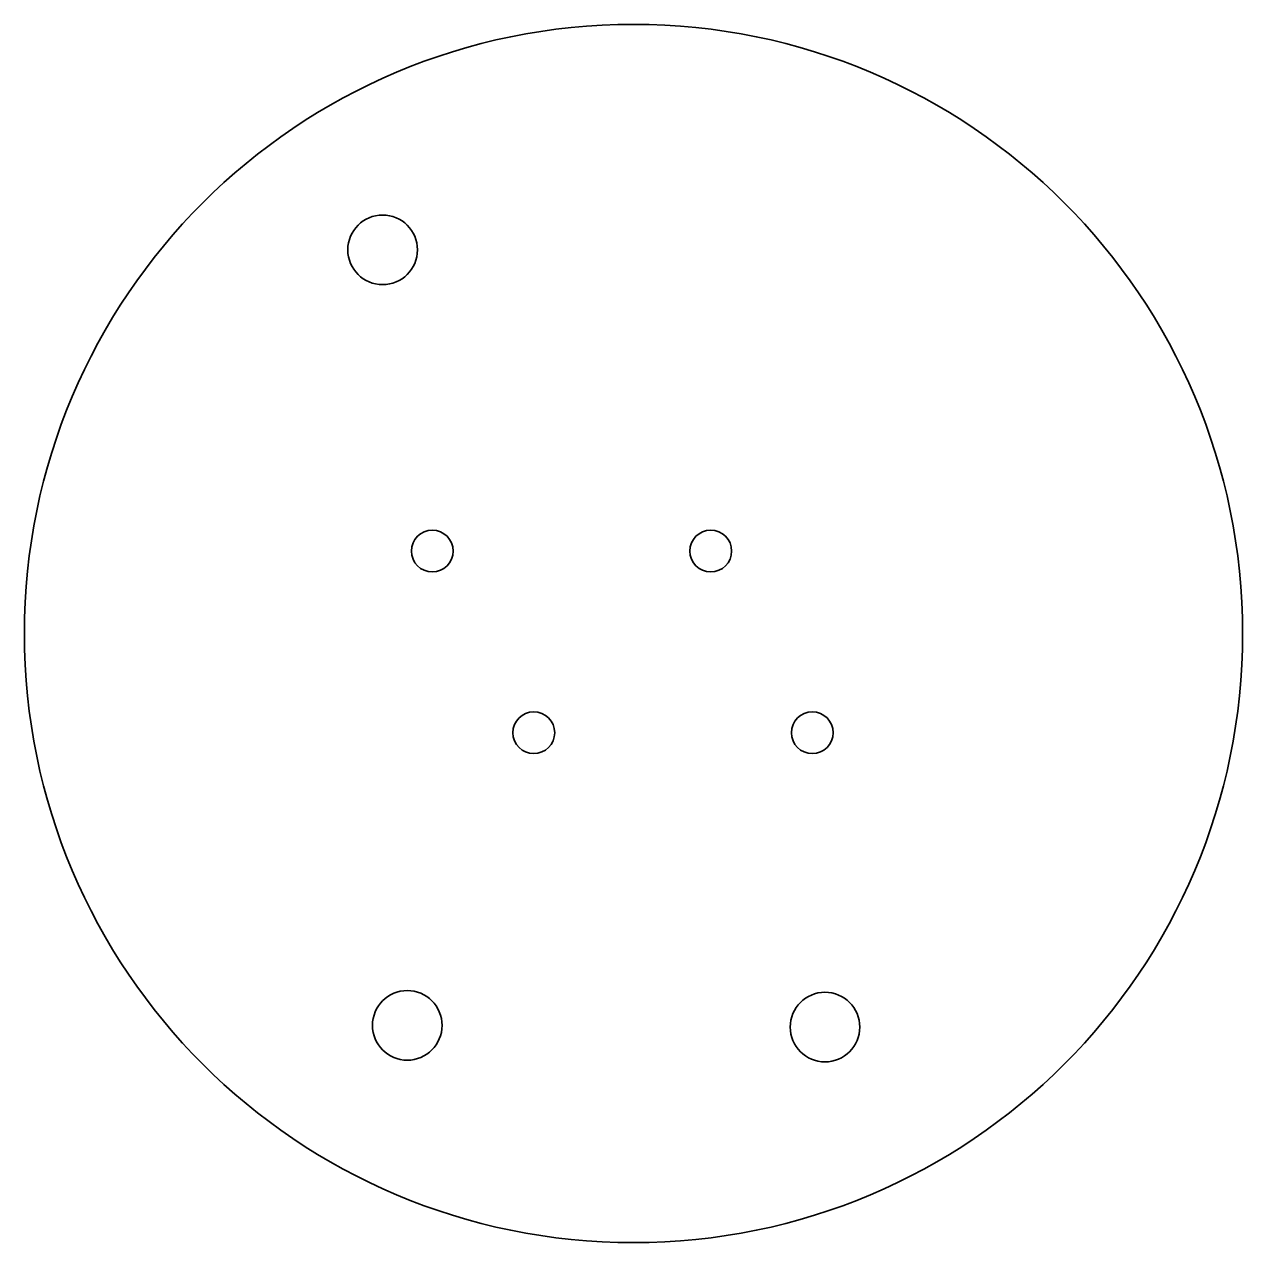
# Model space of a CAD drawing. Extents: x 4.62 to 6.38, y 3.2 to 4.95.
import ezdxf

# ---------------------------------------------------------------- set-up
doc = ezdxf.new("R2010")
doc.units = 0
doc.header["$MEASUREMENT"] = 0

msp = doc.modelspace()

# ---------------------------------------------------------------- linework, layer by layer
at = {"color": 7, "lineweight": 35}
for centre, radius in [((5.5, 4.07336), 0.875), ((5.139625, 4.624469), 0.05), ((5.210991, 4.191844), 0.03), ((5.610991, 4.191844), 0.03), ((5.356769, 3.930862), 0.03), ((5.756769, 3.930862), 0.03), ((5.175, 3.510444), 0.05), ((5.775061, 3.507983), 0.05)]:
    msp.add_circle(centre, radius, dxfattribs=at)

doc.saveas('drawing.dxf')
